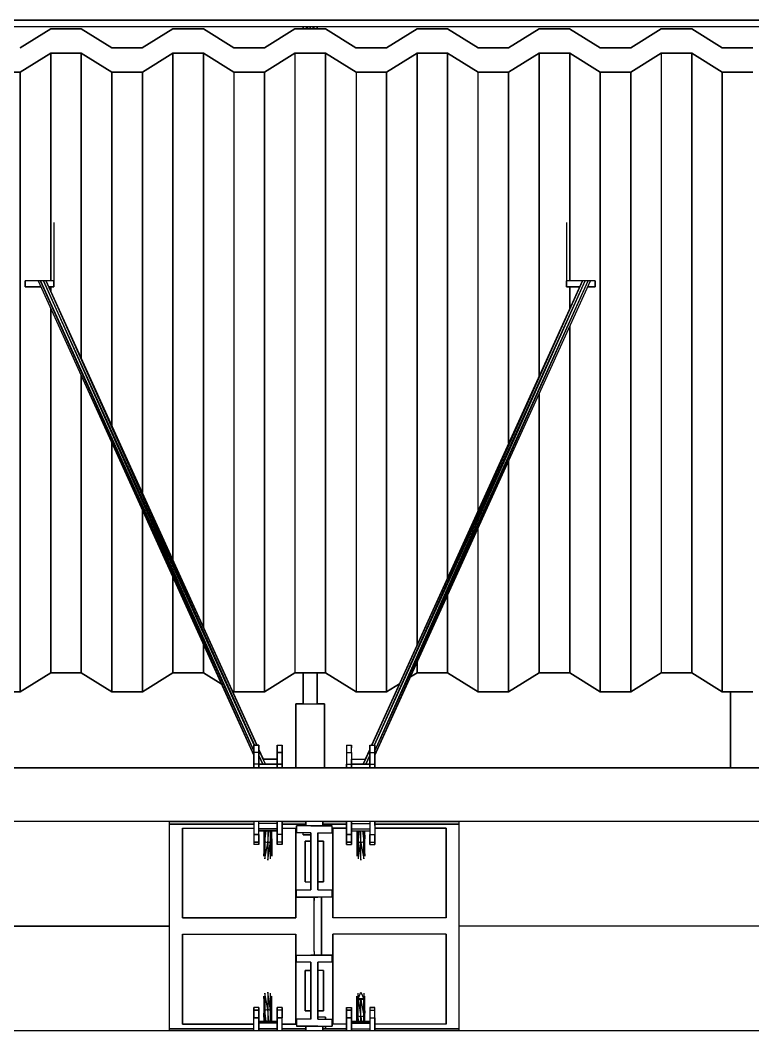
# Model space of a CAD drawing. Extents: x -32 to 51.8, y -51.6 to -5.5.
# Drawn here: x 10.453 to 12.51, y -20.883 to -18.046 of the extents above; entities that cross this region are included whole.
import ezdxf

# ---------------------------------------------------------------- set-up
doc = ezdxf.new("R2010")
doc.units = 0
doc.header["$MEASUREMENT"] = 0
doc.layers.get('0').update_dxf_attribs({"linetype": 'CONTINUOUS'})
doc.layers.add('hachures', color=5, linetype='CONTINUOUS')

msp = doc.modelspace()

# ---------------------------------------------------------------- linework, layer by layer
for p, q in [((9.3471, -18.0464), (13.1871, -18.0464)), ((13.1871, -18.0464), (9.3471, -18.0464)), ((9.3471, -18.0636), (13.1871, -18.0636)), ((11.2473, -18.0708), (11.2473, -18.0636)), ((11.2473, -18.0636), (11.2473, -18.0708)), ((11.256, -18.0636), (11.256, -18.0708)), ((11.259, -18.0636), (11.259, -18.0708)), ((11.2593, -18.0636), (11.2593, -18.0708)), ((11.2666, -18.0636), (11.2666, -18.0708)), ((11.2672, -18.0708), (11.2672, -18.0636)), ((11.2746, -18.0636), (11.2746, -18.0708)), ((11.2752, -18.0708), (11.2752, -18.0636)), ((11.2782, -18.0708), (11.2782, -18.0636)), ((11.2785, -18.0708), (11.2785, -18.0636)), ((11.2869, -18.0708), (11.2869, -18.0636)), ((11.2869, -18.0636), (11.2869, -18.0708)), ((11.2869, -18.0708), (11.2869, -18.0636)), ((10.4527, -18.1241), (10.5384, -18.0708)), ((10.5384, -18.0708), (10.4527, -18.1241)), ((10.5384, -18.0708), (10.6241, -18.0708)), ((10.5384, -18.0708), (10.5384, -18.0708)), ((10.6241, -18.0708), (10.5384, -18.0708)), ((10.5384, -18.0708), (10.5384, -18.0708)), ((10.6241, -18.0708), (10.7098, -18.1241)), ((10.6241, -18.0708), (10.6241, -18.0708)), ((10.7098, -18.1241), (10.6241, -18.0708)), ((10.6241, -18.0708), (10.6241, -18.0708)), ((10.7956, -18.1241), (10.8813, -18.0708)), ((10.8813, -18.0708), (10.7956, -18.1241)), ((10.8813, -18.0708), (10.967, -18.0708)), ((10.8813, -18.0708), (10.8813, -18.0708)), ((10.967, -18.0708), (10.8813, -18.0708)), ((10.8813, -18.0708), (10.8813, -18.0708)), ((10.967, -18.0708), (11.0527, -18.1241)), ((10.967, -18.0708), (10.967, -18.0708)), ((11.0527, -18.1241), (10.967, -18.0708)), ((10.967, -18.0708), (10.967, -18.0708)), ((11.1384, -18.1241), (11.2241, -18.0708)), ((11.2241, -18.0708), (11.1384, -18.1241)), ((11.2241, -18.0708), (11.3098, -18.0708)), ((11.2241, -18.0708), (11.2241, -18.0708)), ((11.3098, -18.0708), (11.2241, -18.0708)), ((11.3098, -18.0708), (11.3956, -18.1241)), ((11.3098, -18.0708), (11.3098, -18.0708)), ((11.3956, -18.1241), (11.3098, -18.0708)), ((11.3098, -18.0708), (11.3098, -18.0708)), ((11.4813, -18.1241), (11.567, -18.0708)), ((11.567, -18.0708), (11.4813, -18.1241)), ((11.567, -18.0708), (11.6527, -18.0708)), ((11.567, -18.0708), (11.567, -18.0708)), ((11.6527, -18.0708), (11.567, -18.0708)), ((11.6527, -18.0708), (11.7384, -18.1241)), ((11.6527, -18.0708), (11.6527, -18.0708)), ((11.7384, -18.1241), (11.6527, -18.0708)), ((11.6527, -18.0708), (11.6527, -18.0708)), ((11.8241, -18.1241), (11.9098, -18.0708)), ((11.9098, -18.0708), (11.8241, -18.1241)), ((11.9098, -18.0708), (11.9956, -18.0708)), ((11.9098, -18.0708), (11.9098, -18.0708)), ((11.9956, -18.0708), (11.9098, -18.0708)), ((11.9098, -18.0708), (11.9098, -18.0708)), ((11.9956, -18.0708), (12.0813, -18.1241)), ((11.9956, -18.0708), (11.9956, -18.0708)), ((12.0813, -18.1241), (11.9956, -18.0708)), ((11.9956, -18.0708), (11.9956, -18.0708)), ((12.167, -18.1241), (12.2527, -18.0708)), ((12.2527, -18.0708), (12.167, -18.1241)), ((12.2527, -18.0708), (12.3384, -18.0708)), ((12.2527, -18.0708), (12.2527, -18.0708)), ((12.3384, -18.0708), (12.2527, -18.0708)), ((12.3384, -18.0708), (12.4241, -18.1241)), ((12.3384, -18.0708), (12.3384, -18.0708)), ((12.4241, -18.1241), (12.3384, -18.0708)), ((12.3384, -18.0708), (12.3384, -18.0708)), ((10.4527, -18.1241), (10.4527, -18.1241)), ((10.7098, -18.1241), (10.7956, -18.1241)), ((10.7098, -18.1241), (10.7098, -18.1241)), ((10.7956, -18.1241), (10.7098, -18.1241)), ((10.7956, -18.1241), (10.7956, -18.1241)), ((10.7956, -18.1241), (10.7956, -18.1241)), ((11.0527, -18.1241), (11.1384, -18.1241)), ((11.0527, -18.1241), (11.0527, -18.1241)), ((11.1384, -18.1241), (11.0527, -18.1241)), ((11.0527, -18.1241), (11.0527, -18.1241)), ((11.1384, -18.1241), (11.1384, -18.1241)), ((11.1384, -18.1241), (11.1384, -18.1241)), ((11.3956, -18.1241), (11.4813, -18.1241)), ((11.3956, -18.1241), (11.3956, -18.1241)), ((11.4813, -18.1241), (11.3956, -18.1241)), ((11.3956, -18.1241), (11.3956, -18.1241)), ((11.4813, -18.1241), (11.4813, -18.1241)), ((11.4813, -18.1241), (11.4813, -18.1241)), ((11.7384, -18.1241), (11.8241, -18.1241)), ((11.7384, -18.1241), (11.7384, -18.1241)), ((11.8241, -18.1241), (11.7384, -18.1241)), ((11.7384, -18.1241), (11.7384, -18.1241)), ((11.8241, -18.1241), (11.8241, -18.1241)), ((11.8241, -18.1241), (11.8241, -18.1241)), ((12.0813, -18.1241), (12.167, -18.1241)), ((12.0813, -18.1241), (12.0813, -18.1241)), ((12.167, -18.1241), (12.0813, -18.1241)), ((12.0813, -18.1241), (12.0813, -18.1241)), ((12.167, -18.1241), (12.167, -18.1241)), ((12.167, -18.1241), (12.167, -18.1241)), ((12.4241, -18.1241), (12.5098, -18.1241)), ((12.4241, -18.1241), (12.4241, -18.1241)), ((12.5098, -18.1241), (12.4241, -18.1241)), ((12.5098, -18.1241), (12.5098, -18.1241)), ((10.4528, -18.1925), (10.5385, -18.1391)), ((10.5385, -18.1392), (10.4528, -18.1925)), ((10.5385, -18.1391), (10.5385, -18.1392)), ((10.5385, -18.1391), (10.6243, -18.1391)), ((10.6243, -18.1392), (10.5385, -18.1392)), ((10.6243, -18.1391), (10.6243, -18.1392)), ((10.6243, -18.1391), (10.71, -18.1925)), ((10.71, -18.1925), (10.6243, -18.1392)), ((10.8814, -18.1392), (10.7957, -18.1925)), ((10.7957, -18.1925), (10.8814, -18.1392)), ((10.9671, -18.1392), (10.8814, -18.1392)), ((10.8814, -18.1392), (10.8814, -18.1392)), ((10.8814, -18.1392), (10.9671, -18.1392)), ((11.0528, -18.1925), (10.9671, -18.1392)), ((10.9671, -18.1392), (10.9671, -18.1392)), ((10.9671, -18.1392), (11.0528, -18.1925)), ((11.2243, -18.1392), (11.1385, -18.1925)), ((11.1385, -18.1925), (11.2243, -18.1392)), ((11.31, -18.1392), (11.2243, -18.1392)), ((11.2243, -18.1392), (11.31, -18.1392)), ((11.3957, -18.1925), (11.31, -18.1392)), ((11.31, -18.1392), (11.31, -18.1392)), ((11.31, -18.1392), (11.3957, -18.1925)), ((11.5671, -18.1392), (11.4814, -18.1925)), ((11.4814, -18.1925), (11.5671, -18.1392)), ((11.6528, -18.1392), (11.5671, -18.1392)), ((11.5671, -18.1392), (11.5671, -18.1392)), ((11.5671, -18.1392), (11.6528, -18.1392)), ((11.7385, -18.1925), (11.6528, -18.1392)), ((11.6528, -18.1392), (11.6528, -18.1392)), ((11.6528, -18.1392), (11.7385, -18.1925)), ((11.91, -18.1392), (11.8243, -18.1925)), ((11.8243, -18.1925), (11.91, -18.1392)), ((11.9957, -18.1392), (11.91, -18.1392)), ((11.91, -18.1392), (11.91, -18.1392)), ((11.91, -18.1392), (11.9957, -18.1392)), ((12.0814, -18.1925), (11.9957, -18.1392)), ((11.9957, -18.1392), (11.9957, -18.1392)), ((11.9957, -18.1392), (12.0814, -18.1925)), ((12.2528, -18.1392), (12.1671, -18.1925)), ((12.1671, -18.1925), (12.2528, -18.1392)), ((12.3385, -18.1392), (12.2528, -18.1392)), ((12.2528, -18.1392), (12.3385, -18.1392)), ((12.4243, -18.1925), (12.3385, -18.1392)), ((12.3385, -18.1392), (12.3385, -18.1392)), ((12.3385, -18.1392), (12.4243, -18.1925)), ((10.4528, -18.1925), (10.3671, -18.1925)), ((10.3671, -18.1925), (10.4528, -18.1925)), ((10.4528, -18.1925), (10.4528, -18.1925)), ((10.7957, -18.1925), (10.71, -18.1925)), ((10.71, -18.1925), (10.71, -18.1925)), ((10.71, -18.1925), (10.7957, -18.1925)), ((10.7957, -18.1925), (10.7957, -18.1925)), ((11.1385, -18.1925), (11.0528, -18.1925)), ((11.0528, -18.1925), (11.1385, -18.1925)), ((11.1385, -18.1925), (11.1385, -18.1925)), ((11.4814, -18.1925), (11.3957, -18.1925)), ((11.3957, -18.1925), (11.4814, -18.1925)), ((11.4814, -18.1925), (11.4814, -18.1925)), ((11.8243, -18.1925), (11.7385, -18.1925)), ((11.7385, -18.1925), (11.8243, -18.1925)), ((11.8243, -18.1925), (11.8243, -18.1925)), ((12.1671, -18.1925), (12.0814, -18.1925)), ((12.0814, -18.1925), (12.0814, -18.1925)), ((12.0814, -18.1925), (12.1671, -18.1925)), ((12.1671, -18.1925), (12.1671, -18.1925)), ((12.51, -18.1925), (12.4243, -18.1925)), ((12.4243, -18.1925), (12.4243, -18.1925)), ((12.4243, -18.1925), (12.51, -18.1925)), ((10.5471, -18.6146), (10.5471, -18.7779)), ((10.5471, -18.6318), (10.5471, -18.7952)), ((11.9871, -18.6146), (11.9871, -18.7779)), ((11.9871, -18.6318), (11.9871, -18.7779)), ((10.5471, -18.7779), (10.4671, -18.7779)), ((10.4671, -18.7779), (10.4671, -18.7952)), ((10.4671, -18.7952), (10.4671, -18.7779)), ((10.5034, -18.7779), (11.1086, -20.1103)), ((10.5092, -18.7779), (11.1086, -20.1097)), ((10.5093, -18.7779), (11.1086, -20.0984)), ((10.5181, -18.7779), (11.1086, -20.0974)), ((11.1099, -20.0818), (10.5183, -18.7779)), ((10.525, -18.7779), (11.1103, -20.0818)), ((11.117, -20.0818), (10.5252, -18.7779)), ((11.117, -20.0818), (10.5259, -18.7779)), ((11.1181, -20.0818), (10.5259, -18.7779)), ((10.5471, -18.7779), (10.5471, -18.7952)), ((10.5471, -18.7952), (10.5471, -18.7779)), ((12.0313, -18.7779), (11.439, -20.0818)), ((12.0313, -18.7779), (11.4402, -20.0818)), ((11.4402, -20.0818), (12.032, -18.7779)), ((12.0321, -18.7779), (11.4469, -20.0818)), ((11.4473, -20.0818), (12.0389, -18.7779)), ((11.4486, -20.0974), (12.0391, -18.7779)), ((11.4486, -20.0984), (12.0479, -18.7779)), ((11.4486, -20.1097), (12.048, -18.7779)), ((11.4486, -20.1103), (12.0538, -18.7779)), ((12.0671, -18.7779), (11.9871, -18.7779)), ((11.9871, -18.7952), (11.9871, -18.7779)), ((11.9871, -18.7779), (11.9871, -18.7952)), ((12.0671, -18.7779), (12.0671, -18.7952)), ((12.0671, -18.7952), (12.0671, -18.7779)), ((10.5113, -18.7952), (10.4671, -18.7952)), ((10.4671, -18.7952), (10.5113, -18.7952)), ((10.5471, -18.7952), (10.5337, -18.7952)), ((10.5337, -18.7952), (10.5471, -18.7952)), ((10.5385, -18.7952), (10.5385, -18.8057)), ((10.5385, -18.8057), (10.5385, -18.7952)), ((12.0234, -18.7952), (11.9871, -18.7952)), ((11.9871, -18.7952), (12.0234, -18.7952)), ((11.9957, -18.7952), (11.9957, -18.8563)), ((11.9957, -18.8563), (11.9957, -18.7952)), ((12.0671, -18.7952), (12.0459, -18.7952)), ((12.0459, -18.7952), (12.0671, -18.7952)), ((10.9671, -19.7988), (10.9671, -19.8783)), ((11.5671, -19.8494), (11.5671, -19.8783)), ((10.4528, -19.9316), (10.5385, -19.8783)), ((10.5385, -19.8783), (10.4528, -19.9316)), ((10.5385, -19.8783), (10.6242, -19.8783)), ((10.5385, -19.8783), (10.5385, -19.8783)), ((10.6242, -19.8783), (10.5385, -19.8783)), ((10.6242, -19.8783), (10.7099, -19.9316)), ((10.6242, -19.8783), (10.6242, -19.8783)), ((10.7099, -19.9316), (10.6242, -19.8783)), ((10.7957, -19.9316), (10.8814, -19.8783)), ((10.8814, -19.8783), (10.7957, -19.9316)), ((10.8814, -19.8783), (10.9671, -19.8783)), ((10.8814, -19.8783), (10.8814, -19.8783)), ((10.9671, -19.8783), (10.8814, -19.8783)), ((10.9671, -19.8783), (11.0174, -19.9096)), ((10.9671, -19.8783), (10.9671, -19.8783)), ((11.0174, -19.9096), (10.9671, -19.8783)), ((11.1385, -19.9316), (11.2242, -19.8783)), ((11.2242, -19.8783), (11.1385, -19.9316)), ((11.2242, -19.8783), (11.31, -19.8783)), ((11.31, -19.8783), (11.2242, -19.8783)), ((11.2473, -19.9652), (11.2473, -19.8783)), ((11.2473, -19.8783), (11.2473, -19.9652)), ((11.2869, -19.9652), (11.2869, -19.8783)), ((11.2869, -19.8783), (11.2869, -19.9652)), ((11.2869, -19.9652), (11.2869, -19.8783)), ((11.31, -19.8783), (11.3957, -19.9316)), ((11.31, -19.8783), (11.31, -19.8783)), ((11.3957, -19.9316), (11.31, -19.8783)), ((11.5488, -19.8897), (11.5671, -19.8783)), ((11.5671, -19.8783), (11.5488, -19.8897)), ((11.5671, -19.8783), (11.6528, -19.8783)), ((11.5671, -19.8783), (11.5671, -19.8783)), ((11.6528, -19.8783), (11.5671, -19.8783)), ((11.6528, -19.8783), (11.7385, -19.9316)), ((11.6528, -19.8783), (11.6528, -19.8783)), ((11.7385, -19.9316), (11.6528, -19.8783)), ((11.8242, -19.9316), (11.91, -19.8783)), ((11.91, -19.8783), (11.8242, -19.9316)), ((11.91, -19.8783), (11.9957, -19.8783)), ((11.91, -19.8783), (11.91, -19.8783)), ((11.9957, -19.8783), (11.91, -19.8783)), ((11.9957, -19.8783), (12.0814, -19.9316)), ((11.9957, -19.8783), (11.9957, -19.8783)), ((12.0814, -19.9316), (11.9957, -19.8783)), ((12.1671, -19.9316), (12.2528, -19.8783)), ((12.2528, -19.8783), (12.1671, -19.9316)), ((12.2528, -19.8783), (12.3385, -19.8783)), ((12.3385, -19.8783), (12.2528, -19.8783)), ((12.3385, -19.8783), (12.4242, -19.9316)), ((12.3385, -19.8783), (12.3385, -19.8783)), ((12.4242, -19.9316), (12.3385, -19.8783)), ((11.4814, -19.9316), (11.5174, -19.9092)), ((11.5174, -19.9092), (11.4814, -19.9316)), ((10.3671, -19.9316), (10.4528, -19.9316)), ((10.4528, -19.9316), (10.3671, -19.9316)), ((10.4528, -19.9316), (10.4528, -19.9316)), ((10.7099, -19.9316), (10.7957, -19.9316)), ((10.7099, -19.9316), (10.7099, -19.9316)), ((10.7957, -19.9316), (10.7099, -19.9316)), ((10.7957, -19.9316), (10.7957, -19.9316)), ((11.0488, -19.9291), (11.0528, -19.9316)), ((11.0528, -19.9316), (11.0488, -19.9291)), ((11.0528, -19.9316), (11.1385, -19.9316)), ((11.1385, -19.9316), (11.0528, -19.9316)), ((11.1385, -19.9316), (11.1385, -19.9316)), ((11.3957, -19.9316), (11.4814, -19.9316)), ((11.4814, -19.9316), (11.3957, -19.9316)), ((11.4814, -19.9316), (11.4814, -19.9316)), ((11.7385, -19.9316), (11.8242, -19.9316)), ((11.8242, -19.9316), (11.7385, -19.9316)), ((11.8242, -19.9316), (11.8242, -19.9316)), ((12.0814, -19.9316), (12.1671, -19.9316)), ((12.0814, -19.9316), (12.0814, -19.9316)), ((12.1671, -19.9316), (12.0814, -19.9316)), ((12.1671, -19.9316), (12.1671, -19.9316)), ((12.4242, -19.9316), (12.51, -19.9316)), ((12.4242, -19.9316), (12.4242, -19.9316)), ((12.51, -19.9316), (12.4242, -19.9316)), ((12.4471, -20.1452), (12.4471, -19.9316)), ((12.4471, -19.9316), (12.4471, -20.1452)), ((11.2271, -20.1452), (11.2271, -19.9652)), ((11.2271, -19.9652), (11.3071, -19.9652)), ((11.2473, -19.9652), (11.2271, -19.9652)), ((11.2271, -20.1452), (11.2271, -19.9652)), ((11.2271, -19.9652), (11.2271, -20.1452)), ((11.3071, -19.9652), (11.2869, -19.9652)), ((11.3071, -19.9652), (11.3071, -20.1452)), ((11.3071, -19.9652), (11.3071, -20.1452)), ((11.3071, -20.1452), (11.3071, -19.9652)), ((11.1086, -20.0818), (11.1086, -20.1019)), ((11.1086, -20.1019), (11.1086, -20.0818)), ((11.1086, -20.0818), (11.123, -20.0818)), ((11.123, -20.0818), (11.1086, -20.0818)), ((11.123, -20.0818), (11.123, -20.1019)), ((11.123, -20.1019), (11.123, -20.0818)), ((11.1741, -20.0818), (11.1886, -20.0818)), ((11.1741, -20.1019), (11.1741, -20.0818)), ((11.1742, -20.0818), (11.1742, -20.1019)), ((11.1886, -20.0818), (11.1886, -20.1019)), ((11.1886, -20.0886), (11.1886, -20.0818)), ((11.1886, -20.1019), (11.1886, -20.0818)), ((11.3686, -20.0818), (11.3686, -20.1019)), ((11.3686, -20.0818), (11.383, -20.0818)), ((11.383, -20.1019), (11.383, -20.0818)), ((11.383, -20.0818), (11.383, -20.0886)), ((11.4342, -20.0818), (11.4342, -20.1019)), ((11.4342, -20.0818), (11.4486, -20.0818)), ((11.4342, -20.1019), (11.4342, -20.0818)), ((11.4486, -20.1019), (11.4486, -20.0818)), ((11.4486, -20.0818), (11.4486, -20.1019)), ((11.1086, -20.1019), (11.1086, -20.1351)), ((11.123, -20.1019), (11.1086, -20.1019)), ((11.1086, -20.1351), (11.1086, -20.1019)), ((11.1086, -20.1103), (11.1086, -20.1452)), ((11.1086, -20.1452), (11.1086, -20.1103)), ((11.1357, -20.1205), (11.123, -20.0926)), ((11.1411, -20.135), (11.123, -20.095)), ((11.1411, -20.135), (11.123, -20.0951)), ((11.123, -20.1019), (11.123, -20.1351)), ((11.123, -20.1351), (11.123, -20.1019)), ((11.123, -20.1101), (11.1342, -20.135)), ((11.134, -20.135), (11.123, -20.1107)), ((11.1741, -20.1019), (11.1742, -20.1019)), ((11.1741, -20.1351), (11.1741, -20.1019)), ((11.1886, -20.1019), (11.1741, -20.1019)), ((11.1742, -20.1019), (11.1742, -20.1351)), ((11.1742, -20.1019), (11.1886, -20.1019)), ((11.1886, -20.1019), (11.1886, -20.1019)), ((11.1886, -20.1019), (11.1886, -20.1351)), ((11.1886, -20.1351), (11.1886, -20.1019)), ((11.3686, -20.1019), (11.383, -20.1019)), ((11.3686, -20.1019), (11.3686, -20.1351)), ((11.3686, -20.11), (11.3686, -20.1452)), ((11.383, -20.1019), (11.383, -20.1351)), ((11.4342, -20.0951), (11.416, -20.135)), ((11.4161, -20.135), (11.4342, -20.0951)), ((11.4342, -20.0926), (11.4215, -20.1205)), ((11.4342, -20.1101), (11.423, -20.135)), ((11.4231, -20.135), (11.4342, -20.1107)), ((11.4342, -20.1019), (11.4342, -20.1351)), ((11.4342, -20.1019), (11.4486, -20.1019)), ((11.4342, -20.1351), (11.4342, -20.1019)), ((11.4486, -20.1019), (11.4486, -20.1351)), ((11.4486, -20.1351), (11.4486, -20.1019)), ((11.4486, -20.1103), (11.4486, -20.1452)), ((11.1086, -20.1351), (11.1086, -20.1452)), ((11.123, -20.1351), (11.1086, -20.1351)), ((11.1086, -20.1452), (11.1086, -20.1351)), ((11.123, -20.135), (11.123, -20.1205)), ((11.123, -20.135), (11.1741, -20.135)), ((11.1741, -20.135), (11.123, -20.135)), ((11.123, -20.1452), (11.123, -20.1351)), ((11.123, -20.1351), (11.123, -20.1452)), ((11.123, -20.1452), (11.123, -20.1351)), ((11.1252, -20.135), (11.1252, -20.135)), ((11.1254, -20.135), (11.1254, -20.135)), ((11.1741, -20.1205), (11.1346, -20.1205)), ((11.1346, -20.1205), (11.1741, -20.1205)), ((11.1423, -20.135), (11.1423, -20.135)), ((11.1741, -20.135), (11.1741, -20.135)), ((11.1741, -20.1351), (11.1741, -20.1351)), ((11.1741, -20.1351), (11.1742, -20.1351)), ((11.1741, -20.1452), (11.1741, -20.1351)), ((11.1886, -20.1351), (11.1741, -20.1351)), ((11.1741, -20.1351), (11.1741, -20.1351)), ((11.1741, -20.1351), (11.1741, -20.1351)), ((11.1741, -20.1351), (11.1741, -20.1351)), ((11.1742, -20.1351), (11.1742, -20.1452)), ((11.1742, -20.1351), (11.1886, -20.1351)), ((11.1886, -20.1351), (11.1886, -20.1351)), ((11.1886, -20.1351), (11.1886, -20.1452)), ((11.1886, -20.1452), (11.1886, -20.1351)), ((11.1886, -20.1452), (11.1886, -20.1351)), ((11.3686, -20.1351), (11.383, -20.1351)), ((11.3686, -20.1452), (11.3686, -20.1351)), ((11.3686, -20.1351), (11.3686, -20.1452)), ((11.383, -20.1205), (11.4226, -20.1205)), ((11.383, -20.135), (11.383, -20.1205)), ((11.4342, -20.135), (11.383, -20.135)), ((11.383, -20.135), (11.4342, -20.135)), ((11.383, -20.1351), (11.383, -20.1452)), ((11.383, -20.1452), (11.383, -20.1351)), ((11.383, -20.1452), (11.383, -20.1351)), ((11.4342, -20.1351), (11.4342, -20.1452)), ((11.4342, -20.1351), (11.4486, -20.1351)), ((11.4342, -20.1452), (11.4342, -20.1351)), ((11.4342, -20.1351), (11.4342, -20.1452)), ((11.4486, -20.1351), (11.4486, -20.1452)), ((11.4486, -20.1452), (11.4486, -20.1351)), ((11.4486, -20.1452), (11.4486, -20.1351)), ((13.1871, -20.1452), (9.3471, -20.1452)), ((13.1871, -20.1452), (9.3471, -20.1452)), ((9.3471, -20.1452), (13.1871, -20.1452)), ((11.1086, -20.1452), (9.4289, -20.1452)), ((9.4289, -20.1452), (11.1086, -20.1452)), ((11.1086, -20.1452), (9.4289, -20.1452)), ((9.4289, -20.1452), (11.1086, -20.1452)), ((10.0871, -20.1452), (11.1086, -20.1452)), ((11.1086, -20.1452), (10.0871, -20.1452)), ((10.0871, -20.1452), (11.1086, -20.1452)), ((11.123, -20.1418), (11.123, -20.1418)), ((11.123, -20.1421), (11.123, -20.1421)), ((11.1886, -20.1452), (11.3686, -20.1452)), ((11.3686, -20.1452), (11.1886, -20.1452)), ((11.3686, -20.1452), (11.1886, -20.1452)), ((11.1886, -20.1452), (11.3686, -20.1452)), ((11.3686, -20.1452), (11.1886, -20.1452)), ((11.1886, -20.1452), (11.3686, -20.1452)), ((11.1886, -20.1452), (11.2271, -20.1452)), ((11.4342, -20.1418), (11.4342, -20.1418)), ((11.4342, -20.1421), (11.4342, -20.1421)), ((11.4486, -20.1452), (12.4471, -20.1452)), ((12.4471, -20.1452), (11.4486, -20.1452)), ((13.1301, -20.1452), (11.4486, -20.1452)), ((11.4486, -20.1452), (13.1301, -20.1452)), ((13.1301, -20.1452), (11.4486, -20.1452)), ((11.4486, -20.1452), (13.1301, -20.1452)), ((13.1871, -20.2952), (9.3471, -20.2952)), ((10.8714, -20.2952), (11.1086, -20.2952)), ((11.1086, -20.2952), (10.8714, -20.2952)), ((10.8714, -20.2952), (11.1086, -20.2952)), ((10.8714, -20.2952), (10.8714, -20.5892)), ((10.8714, -20.3034), (11.1086, -20.3034)), ((11.1086, -20.3034), (10.8714, -20.3034)), ((11.1086, -20.2952), (11.1086, -20.332)), ((11.123, -20.3011), (11.123, -20.2952)), ((11.123, -20.332), (11.123, -20.2952)), ((11.1741, -20.3011), (11.123, -20.3011)), ((11.1741, -20.332), (11.1741, -20.2952)), ((11.1742, -20.2952), (11.1742, -20.332)), ((11.1886, -20.2952), (11.1886, -20.3069)), ((11.1886, -20.2952), (11.1886, -20.332)), ((11.1886, -20.332), (11.1886, -20.2952)), ((11.1886, -20.2952), (11.2551, -20.2952)), ((11.2271, -20.2952), (11.1886, -20.2952)), ((11.1886, -20.2952), (11.2271, -20.2952)), ((11.1886, -20.3034), (11.2551, -20.3034)), ((11.2551, -20.3034), (11.1886, -20.3034)), ((11.2286, -20.3078), (11.2286, -20.3278)), ((11.2686, -20.3078), (11.2286, -20.3078)), ((11.2286, -20.3278), (11.2286, -20.3078)), ((11.2473, -20.3078), (11.2473, -20.3034)), ((11.2551, -20.3078), (11.2551, -20.2952)), ((11.2551, -20.2952), (11.2551, -20.3078)), ((11.2551, -20.3078), (11.2551, -20.2952)), ((11.2551, -20.2952), (11.2551, -20.3078)), ((11.2551, -20.3078), (11.2551, -20.3078)), ((11.2886, -20.3078), (11.2686, -20.3078)), ((11.2686, -20.3078), (11.2886, -20.3078)), ((11.3021, -20.3078), (11.2786, -20.3078)), ((11.2869, -20.3078), (11.2869, -20.3078)), ((11.2869, -20.3078), (11.2869, -20.3078)), ((11.3286, -20.3078), (11.2886, -20.3078)), ((11.3286, -20.3078), (11.2886, -20.3078)), ((11.2886, -20.3078), (11.3286, -20.3078)), ((11.3021, -20.2952), (11.3686, -20.2952)), ((11.3021, -20.2952), (11.3021, -20.3078)), ((11.3021, -20.3078), (11.3021, -20.2952)), ((11.3021, -20.3034), (11.3686, -20.3034)), ((11.3686, -20.3034), (11.3021, -20.3034)), ((11.3021, -20.3078), (11.3286, -20.3078)), ((11.3286, -20.3278), (11.3286, -20.3078)), ((11.3286, -20.3278), (11.3286, -20.3078)), ((11.3686, -20.332), (11.3686, -20.2952)), ((11.3686, -20.2952), (11.3686, -20.332)), ((11.383, -20.2952), (11.383, -20.332)), ((11.383, -20.332), (11.383, -20.2952)), ((11.383, -20.3011), (11.383, -20.2952)), ((11.383, -20.3011), (11.4342, -20.3011)), ((11.4342, -20.2952), (11.4342, -20.332)), ((11.4486, -20.3069), (11.4486, -20.2952)), ((11.4486, -20.2952), (11.4486, -20.332)), ((11.4486, -20.2952), (11.4486, -20.3069)), ((11.4486, -20.2952), (11.6857, -20.2952)), ((11.4486, -20.3034), (11.6857, -20.3034)), ((11.6857, -20.3034), (11.4486, -20.3034)), ((11.4486, -20.3069), (11.4486, -20.3402)), ((11.6857, -20.5892), (11.6857, -20.2952)), ((10.9087, -20.5664), (10.9087, -20.3139)), ((10.9087, -20.3139), (11.1086, -20.3139)), ((10.9087, -20.5664), (10.9087, -20.3139)), ((10.9087, -20.3139), (10.9087, -20.5664)), ((11.1086, -20.332), (11.1086, -20.3535)), ((11.123, -20.332), (11.1086, -20.332)), ((11.1086, -20.332), (11.123, -20.332)), ((11.1741, -20.3166), (11.123, -20.3166)), ((11.123, -20.3166), (11.1741, -20.3166)), ((11.123, -20.3215), (11.1741, -20.3215)), ((11.1741, -20.3215), (11.123, -20.3215)), ((11.123, -20.3535), (11.123, -20.332)), ((11.123, -20.332), (11.123, -20.332)), ((11.123, -20.332), (11.123, -20.3535)), ((11.1366, -20.3215), (11.1366, -20.3446)), ((11.1399, -20.3215), (11.1399, -20.3521)), ((11.1399, -20.3521), (11.1433, -20.3215)), ((11.1478, -20.3215), (11.1478, -20.3551)), ((11.1478, -20.3551), (11.1513, -20.3215)), ((11.1558, -20.3521), (11.1558, -20.3215)), ((11.1591, -20.3446), (11.1591, -20.3215)), ((11.1742, -20.332), (11.1741, -20.3535)), ((11.1886, -20.332), (11.1741, -20.332)), ((11.1741, -20.3535), (11.1741, -20.332)), ((11.1886, -20.3139), (11.2267, -20.3139)), ((11.1886, -20.332), (11.1886, -20.3535)), ((11.1886, -20.3535), (11.1886, -20.332)), ((11.2267, -20.3139), (11.2267, -20.5664)), ((11.2267, -20.3139), (11.2267, -20.5664)), ((11.2267, -20.5664), (11.2267, -20.3139)), ((11.2267, -20.3273), (11.2286, -20.3273)), ((11.2686, -20.3278), (11.2286, -20.3278)), ((11.2473, -20.3335), (11.2473, -20.3278)), ((11.2473, -20.3335), (11.2686, -20.3335)), ((11.2686, -20.3335), (11.2473, -20.3335)), ((11.2686, -20.4878), (11.2686, -20.3278)), ((11.2686, -20.3278), (11.2686, -20.4878)), ((11.2886, -20.3278), (11.3286, -20.3278)), ((11.2886, -20.3278), (11.2886, -20.4878)), ((11.2886, -20.4878), (11.2886, -20.3278)), ((11.3286, -20.3273), (11.3305, -20.3273)), ((11.3305, -20.3139), (11.3686, -20.3139)), ((11.3686, -20.3139), (11.3305, -20.3139)), ((11.3305, -20.5664), (11.3305, -20.3139)), ((11.3305, -20.5664), (11.3305, -20.3139)), ((11.3305, -20.3139), (11.3305, -20.5664)), ((11.3305, -20.3139), (11.3305, -20.5664)), ((11.383, -20.332), (11.3686, -20.332)), ((11.3686, -20.332), (11.3686, -20.3535)), ((11.3686, -20.332), (11.383, -20.332)), ((11.3686, -20.3535), (11.3686, -20.332)), ((11.383, -20.3166), (11.4342, -20.3166)), ((11.383, -20.3215), (11.383, -20.3402)), ((11.383, -20.3215), (11.4342, -20.3215)), ((11.383, -20.3535), (11.383, -20.332)), ((11.383, -20.332), (11.383, -20.3535)), ((11.3981, -20.3215), (11.3981, -20.3446)), ((11.4014, -20.3215), (11.4014, -20.3521)), ((11.4058, -20.3215), (11.4093, -20.3551)), ((11.4093, -20.3551), (11.4093, -20.3215)), ((11.4138, -20.3215), (11.4173, -20.3521)), ((11.4173, -20.3521), (11.4173, -20.3215)), ((11.4194, -20.3215), (11.4206, -20.3446)), ((11.4206, -20.3446), (11.4206, -20.3215)), ((11.4342, -20.332), (11.4486, -20.332)), ((11.4342, -20.3535), (11.4342, -20.332)), ((11.4342, -20.332), (11.4342, -20.3535)), ((11.4486, -20.3139), (11.6485, -20.3139)), ((11.6485, -20.3139), (11.4486, -20.3139)), ((11.4486, -20.332), (11.4486, -20.3535)), ((11.4486, -20.3535), (11.4486, -20.332)), ((11.6485, -20.3139), (11.6485, -20.5664)), ((11.6485, -20.5664), (11.6485, -20.3139)), ((11.6485, -20.3139), (11.6485, -20.5664)), ((11.1086, -20.3535), (11.1086, -20.3602)), ((11.123, -20.3535), (11.1086, -20.3535)), ((11.1086, -20.3535), (11.123, -20.3535)), ((11.123, -20.3602), (11.1086, -20.3602)), ((11.123, -20.3602), (11.123, -20.3535)), ((11.123, -20.3535), (11.123, -20.3602)), ((11.1366, -20.3446), (11.1399, -20.3521)), ((11.1366, -20.3446), (11.1366, -20.3927)), ((11.1366, -20.3927), (11.1399, -20.3521)), ((11.1399, -20.3521), (11.1478, -20.3551)), ((11.1399, -20.3521), (11.1399, -20.4005)), ((11.1399, -20.4005), (11.1478, -20.3551)), ((11.1478, -20.3551), (11.1558, -20.3521)), ((11.1478, -20.3551), (11.1479, -20.4037)), ((11.1479, -20.4037), (11.1558, -20.3521)), ((11.1558, -20.3521), (11.1591, -20.3446)), ((11.1558, -20.4005), (11.1591, -20.3446)), ((11.1558, -20.4005), (11.1558, -20.3521)), ((11.1591, -20.3446), (11.1591, -20.3927)), ((11.1741, -20.3535), (11.1741, -20.3602)), ((11.1886, -20.3535), (11.1741, -20.3535)), ((11.1741, -20.3602), (11.1741, -20.3535)), ((11.1886, -20.3602), (11.1741, -20.3602)), ((11.1886, -20.3535), (11.1886, -20.3602)), ((11.1886, -20.3602), (11.1886, -20.3535)), ((11.2686, -20.3508), (11.2527, -20.3508)), ((11.2527, -20.3508), (11.2686, -20.3508)), ((11.2527, -20.4648), (11.2527, -20.3508)), ((11.2527, -20.4648), (11.2527, -20.3508)), ((11.2527, -20.3508), (11.2527, -20.4648)), ((11.3044, -20.3508), (11.2886, -20.3508)), ((11.2886, -20.3508), (11.3044, -20.3508)), ((11.3044, -20.3508), (11.3044, -20.3508)), ((11.3044, -20.3508), (11.3044, -20.4648)), ((11.3044, -20.4648), (11.3044, -20.3508)), ((11.3044, -20.3508), (11.3044, -20.4648)), ((11.3044, -20.4648), (11.3044, -20.3508)), ((11.3686, -20.3535), (11.3686, -20.3535)), ((11.3686, -20.3535), (11.383, -20.3535)), ((11.3686, -20.3602), (11.3686, -20.3535)), ((11.3686, -20.3535), (11.3686, -20.3602)), ((11.3686, -20.3535), (11.3686, -20.3535)), ((11.383, -20.3535), (11.3686, -20.3535)), ((11.3686, -20.3602), (11.383, -20.3602)), ((11.383, -20.3402), (11.383, -20.3602)), ((11.383, -20.3535), (11.383, -20.3602)), ((11.383, -20.3602), (11.383, -20.3535)), ((11.3981, -20.3446), (11.4014, -20.3521)), ((11.3981, -20.3446), (11.4014, -20.4005)), ((11.3981, -20.3446), (11.3981, -20.3927)), ((11.4014, -20.3521), (11.4093, -20.3551)), ((11.4014, -20.3521), (11.4093, -20.4037)), ((11.4014, -20.3521), (11.4014, -20.4005)), ((11.4093, -20.3551), (11.4173, -20.3521)), ((11.4093, -20.3551), (11.4173, -20.4005)), ((11.4093, -20.4037), (11.4093, -20.3551)), ((11.4173, -20.3521), (11.4206, -20.3446)), ((11.4173, -20.3521), (11.4206, -20.3927)), ((11.4173, -20.4005), (11.4173, -20.3521)), ((11.4206, -20.3927), (11.4206, -20.3446)), ((11.4342, -20.3535), (11.4486, -20.3535)), ((11.4342, -20.3602), (11.4342, -20.3535)), ((11.4342, -20.3535), (11.4342, -20.3602)), ((11.4342, -20.3602), (11.4486, -20.3602)), ((11.4486, -20.3402), (11.4486, -20.3602)), ((11.4486, -20.3535), (11.4486, -20.3602)), ((11.4486, -20.3602), (11.4486, -20.3535)), ((11.2527, -20.4648), (11.2686, -20.4648)), ((11.3044, -20.4648), (11.2886, -20.4648)), ((11.2886, -20.4648), (11.3044, -20.4648)), ((11.3044, -20.4648), (11.3044, -20.4648)), ((11.2267, -20.4883), (11.2286, -20.4883)), ((11.2286, -20.5078), (11.2286, -20.4878)), ((11.2286, -20.4878), (11.2686, -20.4878)), ((11.2286, -20.5078), (11.2686, -20.5078)), ((11.2686, -20.5078), (11.2286, -20.5078)), ((11.2686, -20.5078), (11.2286, -20.5078)), ((11.2286, -20.5078), (11.2686, -20.5078)), ((11.2886, -20.5078), (11.2686, -20.5078)), ((11.2786, -20.5078), (11.2686, -20.5078)), ((11.2686, -20.5078), (11.2886, -20.5078)), ((11.2786, -20.5078), (11.2786, -20.5178)), ((11.2786, -20.5078), (11.2786, -20.5178)), ((11.2786, -20.5178), (11.2786, -20.5078)), ((11.2786, -20.5078), (11.2786, -20.5178)), ((11.2786, -20.5178), (11.2786, -20.5078)), ((11.2786, -20.5078), (11.2786, -20.5178)), ((11.2786, -20.5178), (11.2786, -20.5078)), ((11.2786, -20.5078), (11.2786, -20.5178)), ((11.2786, -20.5178), (11.2786, -20.5078)), ((11.2786, -20.5078), (11.2786, -20.5178)), ((11.2786, -20.5178), (11.2786, -20.5078)), ((11.2786, -20.5078), (11.2786, -20.5178)), ((11.2786, -20.5178), (11.2786, -20.5078)), ((11.2786, -20.5078), (11.2786, -20.5178)), ((11.2786, -20.5178), (11.2786, -20.5078)), ((11.2786, -20.5078), (11.2786, -20.5178)), ((11.2786, -20.5178), (11.2786, -20.5078)), ((11.2786, -20.5078), (11.2786, -20.5178)), ((11.2786, -20.5178), (11.2786, -20.5078)), ((11.2786, -20.5078), (11.2786, -20.5178)), ((11.2786, -20.5178), (11.2786, -20.5078)), ((11.2786, -20.5078), (11.2786, -20.5178)), ((11.2786, -20.5178), (11.2786, -20.5078)), ((11.2786, -20.5078), (11.2786, -20.5178)), ((11.2886, -20.4878), (11.3286, -20.4878)), ((11.3286, -20.5078), (11.2886, -20.5078)), ((11.2986, -20.5078), (11.2986, -20.5178)), ((11.2986, -20.5178), (11.2986, -20.5078)), ((11.3286, -20.5078), (11.3286, -20.4878)), ((11.3286, -20.4878), (11.3286, -20.5078)), ((11.3286, -20.4883), (11.3305, -20.4883)), ((11.2786, -20.6605), (11.2786, -20.5178)), ((11.2986, -20.5178), (11.2986, -20.6605)), ((11.2986, -20.6605), (11.2986, -20.5178)), ((9.3586, -20.5891), (10.8714, -20.5892)), ((10.8714, -20.5892), (9.3586, -20.5891)), ((10.8714, -20.5892), (10.8714, -20.8831)), ((11.2267, -20.5664), (10.9087, -20.5664)), ((10.9087, -20.5664), (11.2267, -20.5664)), ((11.6485, -20.5664), (11.3305, -20.5664)), ((11.6485, -20.5664), (11.3305, -20.5664)), ((13.1986, -20.5892), (11.6857, -20.5892)), ((11.6857, -20.8831), (11.6857, -20.5892)), ((10.9087, -20.8644), (10.9087, -20.6119)), ((10.9087, -20.6119), (10.9087, -20.8644)), ((10.9087, -20.8644), (10.9087, -20.6119)), ((10.9087, -20.6119), (11.2267, -20.6119)), ((11.2267, -20.6119), (11.2267, -20.8644)), ((11.2267, -20.6119), (11.2267, -20.8644)), ((11.2267, -20.8644), (11.2267, -20.6119)), ((11.2267, -20.8644), (11.2267, -20.6119)), ((11.6485, -20.6119), (11.3305, -20.6119)), ((11.3305, -20.8644), (11.3305, -20.6119)), ((11.3305, -20.8644), (11.3305, -20.6119)), ((11.3305, -20.6119), (11.3305, -20.8644)), ((11.6485, -20.6119), (11.6485, -20.8644)), ((11.6485, -20.6119), (11.6485, -20.8644)), ((11.6485, -20.8644), (11.6485, -20.6119)), ((11.6485, -20.8644), (11.6485, -20.6119)), ((11.2286, -20.6905), (11.2286, -20.6705)), ((11.2286, -20.6705), (11.2686, -20.6705)), ((11.2686, -20.6705), (11.2886, -20.6705)), ((11.2686, -20.6705), (11.2786, -20.6705)), ((11.2886, -20.6705), (11.2686, -20.6705)), ((11.2786, -20.6605), (11.2786, -20.6705)), ((11.2886, -20.6705), (11.3286, -20.6705)), ((11.3286, -20.6705), (11.2886, -20.6705)), ((11.2986, -20.6605), (11.2986, -20.6705)), ((11.2986, -20.6605), (11.2986, -20.6705)), ((11.2986, -20.6705), (11.2986, -20.6605)), ((11.2986, -20.6705), (11.2986, -20.6605)), ((11.2986, -20.6705), (11.2986, -20.6605)), ((11.2986, -20.6705), (11.2986, -20.6605)), ((11.2986, -20.6705), (11.2986, -20.6605)), ((11.2986, -20.6705), (11.2986, -20.6605)), ((11.2986, -20.6705), (11.2986, -20.6605)), ((11.2986, -20.6705), (11.2986, -20.6605)), ((11.2986, -20.6705), (11.2986, -20.6605)), ((11.2986, -20.6705), (11.2986, -20.6605)), ((11.2986, -20.6605), (11.2986, -20.6705)), ((11.2986, -20.6705), (11.2986, -20.6605)), ((11.2986, -20.6605), (11.2986, -20.6705)), ((11.2986, -20.6705), (11.2986, -20.6605)), ((11.3286, -20.6705), (11.2986, -20.6705)), ((11.2986, -20.6705), (11.3286, -20.6705)), ((11.3286, -20.6905), (11.3286, -20.6705)), ((11.3286, -20.6705), (11.3286, -20.6905)), ((11.2267, -20.69), (11.2286, -20.69)), ((11.2286, -20.69), (11.2267, -20.69)), ((11.2686, -20.6905), (11.2286, -20.6905)), ((11.2686, -20.8505), (11.2686, -20.6905)), ((11.2686, -20.6905), (11.2686, -20.8505)), ((11.3286, -20.6905), (11.2886, -20.6905)), ((11.2886, -20.6905), (11.2886, -20.8505)), ((11.2886, -20.8505), (11.2886, -20.6905)), ((11.3286, -20.69), (11.3305, -20.69)), ((11.3305, -20.69), (11.3286, -20.69)), ((11.2527, -20.8275), (11.2527, -20.7135)), ((11.2527, -20.7135), (11.2527, -20.7135)), ((11.2527, -20.7135), (11.2686, -20.7135)), ((11.2527, -20.8275), (11.2527, -20.7135)), ((11.2527, -20.7135), (11.2527, -20.8275)), ((11.2686, -20.7135), (11.2527, -20.7135)), ((11.3044, -20.7135), (11.2886, -20.7135)), ((11.3044, -20.7135), (11.3044, -20.8275)), ((11.3044, -20.7135), (11.3044, -20.8275)), ((11.3044, -20.8275), (11.3044, -20.7135)), ((11.1366, -20.7856), (11.1366, -20.8337)), ((11.1399, -20.8263), (11.1366, -20.7856)), ((11.1399, -20.7778), (11.1399, -20.8263)), ((11.1478, -20.8232), (11.1399, -20.7778)), ((11.1478, -20.7746), (11.1478, -20.8232)), ((11.1558, -20.8263), (11.1478, -20.7746)), ((11.1558, -20.8263), (11.1558, -20.7778)), ((11.1591, -20.8337), (11.1558, -20.7778)), ((11.1591, -20.8337), (11.1591, -20.7856)), ((11.3981, -20.7856), (11.4014, -20.7934)), ((11.4014, -20.8412), (11.3981, -20.7856)), ((11.3981, -20.8337), (11.3981, -20.7856)), ((11.4014, -20.7934), (11.4093, -20.7746)), ((11.4014, -20.7934), (11.4014, -20.7778)), ((11.4093, -20.7746), (11.4173, -20.7934)), ((11.4173, -20.7778), (11.4173, -20.7934)), ((11.4173, -20.7934), (11.4206, -20.7856)), ((11.4206, -20.8337), (11.4206, -20.7856)), ((11.123, -20.8181), (11.1086, -20.8181)), ((11.1086, -20.8249), (11.1086, -20.8181)), ((11.1086, -20.8382), (11.1086, -20.8181)), ((11.1086, -20.8181), (11.1086, -20.8249)), ((11.123, -20.8249), (11.123, -20.8181)), ((11.123, -20.8181), (11.123, -20.8249)), ((11.1886, -20.8181), (11.1741, -20.8181)), ((11.1741, -20.8249), (11.1741, -20.8181)), ((11.1741, -20.8382), (11.1741, -20.8181)), ((11.1741, -20.8181), (11.1741, -20.8249)), ((11.1886, -20.8382), (11.1886, -20.8181)), ((11.1886, -20.8181), (11.1886, -20.8249)), ((11.1886, -20.8249), (11.1886, -20.8181)), ((11.3686, -20.8181), (11.383, -20.8181)), ((11.3686, -20.8249), (11.3686, -20.8181)), ((11.3686, -20.8382), (11.3686, -20.8181)), ((11.3686, -20.8181), (11.3686, -20.8249)), ((11.383, -20.8249), (11.383, -20.8181)), ((11.383, -20.8181), (11.383, -20.8249)), ((11.4014, -20.8412), (11.4014, -20.7934)), ((11.4014, -20.7934), (11.4093, -20.8443)), ((11.4014, -20.7934), (11.4093, -20.7966)), ((11.4173, -20.7934), (11.4014, -20.7934)), ((11.4093, -20.7966), (11.4173, -20.7934)), ((11.4093, -20.8443), (11.4093, -20.7966)), ((11.4093, -20.7966), (11.4173, -20.8412)), ((11.4173, -20.8412), (11.4173, -20.7934)), ((11.4173, -20.7934), (11.4206, -20.8337)), ((11.4486, -20.8181), (11.4341, -20.8181)), ((11.4341, -20.8181), (11.4341, -20.8181)), ((11.4341, -20.8181), (11.4341, -20.8249)), ((11.4341, -20.8181), (11.4486, -20.8181)), ((11.4486, -20.8249), (11.4486, -20.8181)), ((11.123, -20.8249), (11.1086, -20.8249)), ((11.1086, -20.8249), (11.1086, -20.8463)), ((11.1086, -20.8463), (11.1086, -20.8249)), ((11.1086, -20.8249), (11.123, -20.8249)), ((11.1086, -20.8714), (11.1086, -20.8382)), ((11.1086, -20.8831), (11.1086, -20.8463)), ((11.1086, -20.8463), (11.123, -20.8463)), ((11.123, -20.8463), (11.1086, -20.8463)), ((11.123, -20.8463), (11.123, -20.8249)), ((11.123, -20.8249), (11.123, -20.8249)), ((11.123, -20.8382), (11.123, -20.8249)), ((11.123, -20.8249), (11.123, -20.8463)), ((11.123, -20.8382), (11.123, -20.8382)), ((11.123, -20.8568), (11.123, -20.8382)), ((11.123, -20.8463), (11.123, -20.8831)), ((11.123, -20.8831), (11.123, -20.8463)), ((11.1399, -20.8263), (11.1366, -20.8337)), ((11.1366, -20.8337), (11.1366, -20.8568)), ((11.1377, -20.8568), (11.1366, -20.8337)), ((11.1478, -20.8232), (11.1399, -20.8263)), ((11.1399, -20.8263), (11.1399, -20.8568)), ((11.1433, -20.8568), (11.1399, -20.8263)), ((11.1478, -20.8232), (11.1478, -20.8568)), ((11.1513, -20.8568), (11.1478, -20.8232)), ((11.1558, -20.8263), (11.1478, -20.8232)), ((11.1558, -20.8568), (11.1558, -20.8263)), ((11.157, -20.8568), (11.1558, -20.8263)), ((11.1591, -20.8337), (11.1558, -20.8263)), ((11.1591, -20.8568), (11.1591, -20.8337)), ((11.1886, -20.8249), (11.1741, -20.8249)), ((11.1741, -20.8463), (11.1741, -20.8249)), ((11.1741, -20.8249), (11.1741, -20.8463)), ((11.1741, -20.8568), (11.1741, -20.8382)), ((11.1886, -20.8463), (11.1741, -20.8463)), ((11.1741, -20.8463), (11.1741, -20.8831)), ((11.1741, -20.8831), (11.1741, -20.8463)), ((11.1741, -20.8463), (11.1886, -20.8463)), ((11.1886, -20.8249), (11.1886, -20.8463)), ((11.1886, -20.8463), (11.1886, -20.8249)), ((11.1886, -20.8463), (11.1886, -20.8463)), ((11.1886, -20.8831), (11.1886, -20.8463)), ((11.1886, -20.8463), (11.1886, -20.8463)), ((11.2527, -20.8275), (11.2686, -20.8275)), ((11.2686, -20.8275), (11.2527, -20.8275)), ((11.2527, -20.8275), (11.2527, -20.8275)), ((11.2527, -20.8275), (11.2527, -20.8275)), ((11.2886, -20.8275), (11.3044, -20.8275)), ((11.3044, -20.8275), (11.2886, -20.8275)), ((11.3098, -20.8448), (11.2886, -20.8448)), ((11.3098, -20.8448), (11.2886, -20.8448)), ((11.3098, -20.8448), (11.3098, -20.8505)), ((11.3098, -20.8505), (11.3098, -20.8448)), ((11.3686, -20.8249), (11.383, -20.8249)), ((11.3686, -20.8463), (11.3686, -20.8249)), ((11.383, -20.8249), (11.3686, -20.8249)), ((11.3686, -20.8249), (11.3686, -20.8463)), ((11.3686, -20.8714), (11.3686, -20.8382)), ((11.3686, -20.8463), (11.383, -20.8463)), ((11.3686, -20.8831), (11.3686, -20.8463)), ((11.383, -20.8463), (11.3686, -20.8463)), ((11.3686, -20.8463), (11.3686, -20.8463)), ((11.3686, -20.8463), (11.3686, -20.8831)), ((11.383, -20.8463), (11.383, -20.8249)), ((11.383, -20.8249), (11.383, -20.8249)), ((11.383, -20.8249), (11.383, -20.8463)), ((11.383, -20.8382), (11.383, -20.8249)), ((11.383, -20.8382), (11.383, -20.8382)), ((11.383, -20.8568), (11.383, -20.8382)), ((11.383, -20.8831), (11.383, -20.8463)), ((11.383, -20.8463), (11.383, -20.8463)), ((11.383, -20.8463), (11.383, -20.8831)), ((11.3981, -20.8568), (11.3981, -20.8337)), ((11.3981, -20.8337), (11.399, -20.8568)), ((11.3981, -20.8337), (11.4014, -20.8412)), ((11.4014, -20.8412), (11.4093, -20.8443)), ((11.403, -20.8568), (11.4014, -20.8412)), ((11.4014, -20.8568), (11.4014, -20.8412)), ((11.4093, -20.8443), (11.4173, -20.8412)), ((11.4093, -20.8568), (11.4093, -20.8443)), ((11.4093, -20.8443), (11.4107, -20.8568)), ((11.4173, -20.8412), (11.4206, -20.8337)), ((11.4173, -20.8568), (11.4173, -20.8412)), ((11.4173, -20.8412), (11.418, -20.8568)), ((11.4206, -20.8568), (11.4206, -20.8337)), ((11.4341, -20.8249), (11.4486, -20.8249)), ((11.4341, -20.8249), (11.4341, -20.8463)), ((11.4341, -20.8463), (11.4486, -20.8463)), ((11.4341, -20.8463), (11.4341, -20.8831)), ((11.4486, -20.8463), (11.4486, -20.8249)), ((11.4486, -20.8831), (11.4486, -20.8463)), ((11.4486, -20.8463), (11.4486, -20.8831)), ((10.8714, -20.878), (11.1086, -20.878)), ((11.1086, -20.878), (10.8714, -20.878)), ((11.1086, -20.8644), (10.9087, -20.8644)), ((10.9087, -20.8644), (11.1086, -20.8644)), ((11.1086, -20.8831), (11.1086, -20.8714)), ((11.123, -20.8617), (11.123, -20.8568)), ((11.123, -20.8568), (11.1741, -20.8568)), ((11.1741, -20.8568), (11.123, -20.8568)), ((11.1741, -20.8617), (11.123, -20.8617)), ((11.1741, -20.8772), (11.123, -20.8772)), ((11.123, -20.8772), (11.1741, -20.8772)), ((11.1741, -20.8568), (11.1741, -20.8617)), ((11.2267, -20.8644), (11.1886, -20.8644)), ((11.1886, -20.8644), (11.2267, -20.8644)), ((11.1886, -20.878), (11.2551, -20.878)), ((11.2551, -20.878), (11.1886, -20.878)), ((11.2286, -20.851), (11.2267, -20.851)), ((11.2286, -20.851), (11.2267, -20.851)), ((11.2286, -20.8505), (11.2286, -20.8705)), ((11.2286, -20.8505), (11.2286, -20.8705)), ((11.2686, -20.8505), (11.2286, -20.8505)), ((11.2286, -20.8705), (11.2686, -20.8705)), ((11.2551, -20.8705), (11.2286, -20.8705)), ((11.2286, -20.8705), (11.2686, -20.8705)), ((11.2686, -20.8705), (11.2286, -20.8705)), ((11.2551, -20.8831), (11.2551, -20.8705)), ((11.2551, -20.8705), (11.2786, -20.8705)), ((11.2551, -20.8705), (11.2551, -20.8831)), ((11.2686, -20.8705), (11.2886, -20.8705)), ((11.2886, -20.8705), (11.2686, -20.8705)), ((11.2703, -20.8705), (11.2703, -20.8705)), ((11.2703, -20.8705), (11.2703, -20.8705)), ((11.2886, -20.8505), (11.3286, -20.8505)), ((11.2886, -20.8705), (11.3286, -20.8705)), ((11.3021, -20.8705), (11.3021, -20.8831)), ((11.3021, -20.8705), (11.3021, -20.8831)), ((11.3021, -20.8831), (11.3021, -20.8705)), ((11.3021, -20.878), (11.3686, -20.878)), ((11.3686, -20.878), (11.3021, -20.878)), ((11.3098, -20.8705), (11.3098, -20.878)), ((11.3098, -20.878), (11.3098, -20.8705)), ((11.3286, -20.8705), (11.3286, -20.8505)), ((11.3286, -20.8505), (11.3286, -20.8705)), ((11.3305, -20.851), (11.3286, -20.851)), ((11.3305, -20.851), (11.3286, -20.851)), ((11.3686, -20.8644), (11.3305, -20.8644)), ((11.3686, -20.8644), (11.3305, -20.8644)), ((11.383, -20.8568), (11.4341, -20.8568)), ((11.383, -20.8617), (11.383, -20.8568)), ((11.4341, -20.8568), (11.383, -20.8568)), ((11.383, -20.8617), (11.4341, -20.8617)), ((11.383, -20.8772), (11.383, -20.8617)), ((11.4341, -20.8617), (11.383, -20.8617)), ((11.383, -20.8617), (11.383, -20.8617)), ((11.383, -20.8772), (11.4341, -20.8772)), ((11.6485, -20.8644), (11.4486, -20.8644)), ((11.6485, -20.8644), (11.4486, -20.8644)), ((11.4486, -20.878), (11.6857, -20.878)), ((11.6857, -20.878), (11.4486, -20.878)), ((13.2101, -20.8831), (9.3701, -20.8831)), ((11.1086, -20.8831), (10.8714, -20.8831)), ((11.2551, -20.8831), (11.1886, -20.8831)), ((11.3686, -20.8831), (11.3021, -20.8831)), ((11.6857, -20.8831), (11.4486, -20.8831))]:
    msp.add_line(p, q)
at = {"layer": 'hachures'}
for p, q in [((10.5385, -18.7779), (10.5385, -18.1391)), ((10.5385, -18.1392), (10.5385, -18.7779)), ((10.6242, -18.9944), (10.6243, -18.1391)), ((10.6243, -18.1392), (10.6242, -18.9944)), ((10.8814, -18.1392), (10.8814, -19.5605)), ((10.8814, -19.5605), (10.8814, -18.1392)), ((10.9671, -18.1392), (10.9671, -19.7493)), ((10.9671, -19.7493), (10.9671, -18.1392)), ((11.2243, -18.1392), (11.2242, -19.8783)), ((11.31, -18.1392), (11.31, -19.8783)), ((11.31, -19.8783), (11.31, -18.1392)), ((11.5671, -18.1392), (11.5671, -19.7999)), ((11.5671, -19.7999), (11.5671, -18.1392)), ((11.6528, -18.1392), (11.6528, -19.6112)), ((11.6528, -19.6112), (11.6528, -18.1392)), ((11.91, -18.1392), (11.91, -19.045)), ((11.91, -19.045), (11.91, -18.1392)), ((11.9957, -18.1392), (11.9957, -18.7779)), ((11.9957, -18.7779), (11.9957, -18.1392)), ((12.2528, -18.1392), (12.2528, -19.8783)), ((12.3385, -18.1392), (12.3385, -19.8783)), ((12.3385, -19.8783), (12.3385, -18.1392)), ((10.4528, -18.1925), (10.4528, -19.9316)), ((10.4528, -19.9316), (10.4528, -18.1925)), ((10.71, -18.1925), (10.71, -19.1831)), ((10.71, -19.1831), (10.71, -18.1925)), ((10.7957, -18.1925), (10.7957, -19.3718)), ((10.7957, -19.3718), (10.7957, -18.1925)), ((11.0528, -18.1925), (11.0528, -19.9316)), ((11.1385, -18.1925), (11.1385, -19.9316)), ((11.1385, -19.9316), (11.1385, -18.1925)), ((11.3957, -18.1925), (11.3957, -19.9316)), ((11.4814, -18.1925), (11.4814, -19.9316)), ((11.4814, -19.9316), (11.4814, -18.1925)), ((11.7385, -19.4225), (11.7385, -18.1925)), ((11.8243, -18.1925), (11.8242, -19.2337)), ((11.8242, -19.2337), (11.8243, -18.1925)), ((12.0814, -18.1925), (12.0814, -19.9316)), ((12.0814, -19.9316), (12.0814, -18.1925)), ((12.1671, -18.1925), (12.1671, -19.9316)), ((12.1671, -19.9316), (12.1671, -18.1925)), ((12.4243, -18.1925), (12.4242, -19.9316)), ((12.4242, -19.9316), (12.4243, -18.1925)), ((10.5385, -18.8552), (10.5385, -19.8783)), ((10.5385, -19.8783), (10.5385, -18.8552)), ((11.9957, -18.9058), (11.9957, -19.8783)), ((11.9957, -19.8783), (11.9957, -18.9058)), ((10.6242, -19.0439), (10.6242, -19.8783)), ((10.6242, -19.8783), (10.6242, -19.0439)), ((11.91, -19.0945), (11.91, -19.8783)), ((11.91, -19.8783), (11.91, -19.0945)), ((10.71, -19.2326), (10.7099, -19.9316)), ((10.7099, -19.9316), (10.71, -19.2326)), ((11.8242, -19.2832), (11.8242, -19.9316)), ((11.8242, -19.9316), (11.8242, -19.2832)), ((10.7957, -19.4213), (10.7957, -19.9316)), ((10.7957, -19.9316), (10.7957, -19.4213)), ((11.7385, -19.9316), (11.7385, -19.472)), ((10.8814, -19.6101), (10.8814, -19.8783)), ((10.8814, -19.8783), (10.8814, -19.6101)), ((11.6528, -19.6607), (11.6528, -19.8783)), ((11.6528, -19.8783), (11.6528, -19.6607)), ((10.9671, -19.8783), (10.9671, -19.7988)), ((11.5671, -19.8783), (11.5671, -19.8494))]:
    msp.add_line(p, q, dxfattribs=at)

doc.saveas('drawing.dxf')
